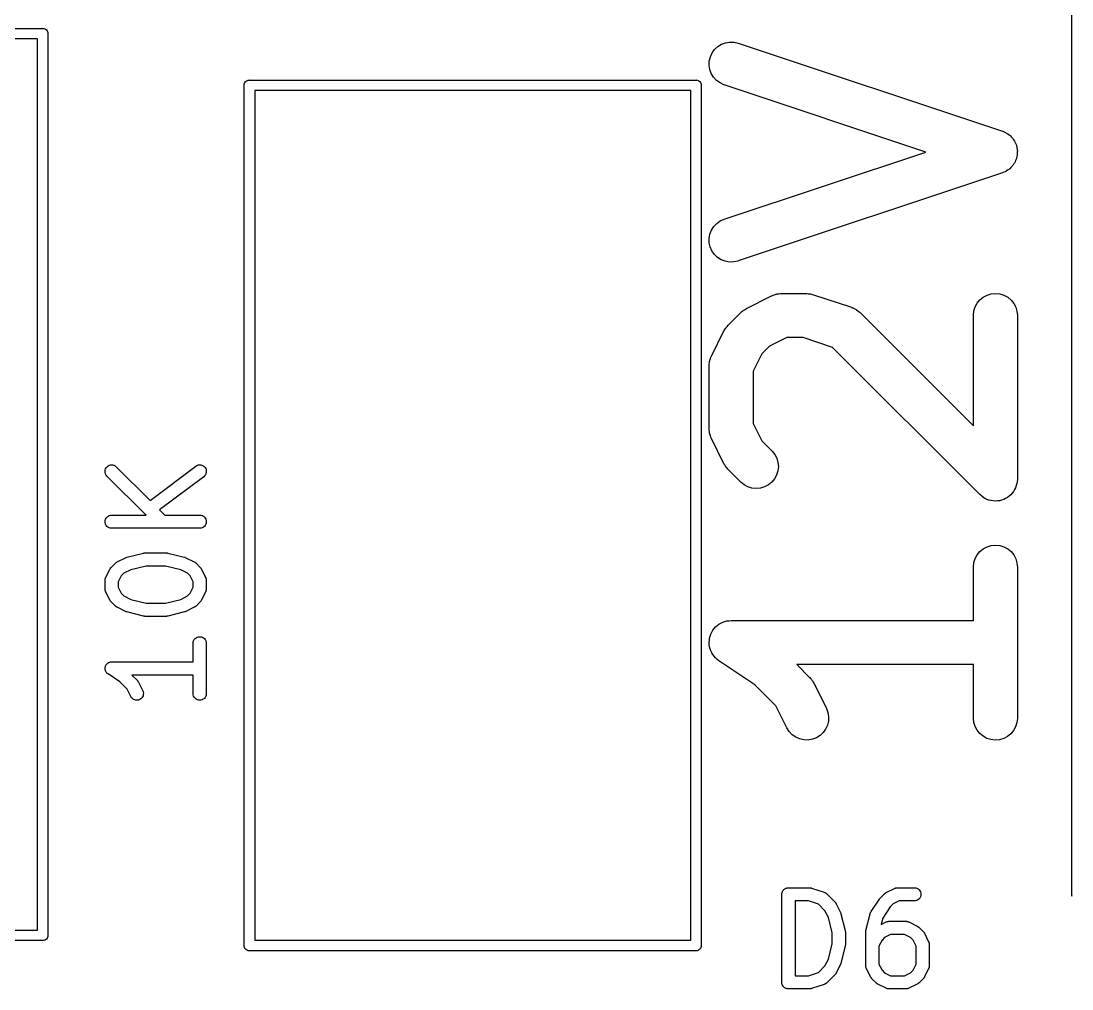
# Model space of a CAD drawing. Extents: x 84.8 to 173.4, y -140 to -47.1.
# Drawn here: x 150.82 to 162.75, y -84.88 to -73.89 of the extents above; entities that cross this region are included whole.
import ezdxf

# ---------------------------------------------------------------- set-up
doc = ezdxf.new("R2010")
doc.units = 0
doc.header["$MEASUREMENT"] = 0
doc.layers.add('BLACK', color=7, linetype='CONTINUOUS')

msp = doc.modelspace()

# ---------------------------------------------------------------- linework, layer by layer
at = {"layer": 'BLACK', "linetype": 'CONTINUOUS'}
for p, q in [((162.754, -83.8171), (162.754, -73.2498)), ((147.871, -73.97), (151.066, -73.97)), ((151.066, -73.97), (151.069, -73.9697)), ((151.069, -73.9697), (151.072, -73.97)), ((151.072, -73.97), (151.081, -73.9709)), ((151.081, -73.9709), (151.092, -73.9743)), ((151.009, -74.09), (147.928, -74.09)), ((151.009, -84.211), (151.009, -74.09)), ((151.092, -73.9743), (151.102, -73.9799)), ((151.102, -73.9799), (151.112, -73.9874)), ((151.112, -73.9874), (151.119, -73.9965)), ((151.119, -73.9965), (151.125, -74.0069)), ((151.125, -74.0069), (151.128, -74.0182)), ((151.128, -74.0182), (151.129, -74.03)), ((151.129, -74.03), (151.129, -74.0329)), ((151.129, -74.0329), (151.129, -84.2681)), ((158.669, -74.2497), (158.697, -74.2101)), ((158.697, -74.2101), (158.733, -74.1767)), ((158.733, -74.1767), (158.774, -74.1509)), ((158.774, -74.1509), (158.82, -74.1336)), ((158.82, -74.1336), (158.868, -74.1255)), ((158.868, -74.1255), (158.917, -74.1268)), ((158.917, -74.1268), (158.964, -74.1377)), ((158.964, -74.1377), (161.964, -75.1377)), ((158.637, -74.3416), (158.649, -74.2941)), ((158.649, -74.2941), (158.669, -74.2497)), ((158.636, -74.3904), (158.637, -74.3416)), ((158.643, -74.4386), (158.636, -74.3904)), ((158.66, -74.4843), (158.643, -74.4386)), ((153.373, -74.5744), (153.383, -74.5669)), ((153.383, -74.5669), (153.393, -74.5613)), ((153.393, -74.5613), (153.404, -74.5579)), ((153.404, -74.5579), (153.413, -74.557)), ((153.413, -74.557), (153.416, -74.5567)), ((153.416, -74.5567), (153.419, -74.557)), ((153.419, -74.557), (158.483, -74.557)), ((158.483, -74.557), (158.486, -74.5567)), ((158.486, -74.5567), (158.489, -74.557)), ((158.489, -74.557), (158.489, -74.557)), ((158.489, -74.557), (158.498, -74.5579)), ((158.498, -74.5579), (158.509, -74.5613)), ((158.509, -74.5613), (158.519, -74.5669)), ((158.519, -74.5669), (158.529, -74.5744)), ((158.686, -74.5259), (158.66, -74.4843)), ((158.719, -74.5617), (158.686, -74.5259)), ((158.759, -74.5904), (158.719, -74.5617)), ((153.356, -74.617), (153.357, -74.6052)), ((153.356, -74.6199), (153.356, -74.617)), ((153.356, -84.384), (153.356, -74.6199)), ((153.357, -74.6052), (153.36, -74.5939)), ((153.36, -74.5939), (153.366, -74.5835)), ((153.366, -74.5835), (153.373, -74.5744)), ((153.476, -74.677), (153.476, -84.327)), ((158.426, -74.677), (153.476, -74.677)), ((158.426, -84.327), (158.426, -74.677)), ((158.529, -74.5744), (158.536, -74.5835)), ((158.536, -74.5835), (158.542, -74.5939)), ((158.542, -74.5939), (158.545, -74.6052)), ((158.545, -74.6052), (158.546, -74.612)), ((158.546, -74.612), (158.546, -74.617)), ((158.546, -74.617), (158.546, -74.6199)), ((158.546, -74.6199), (158.546, -84.3841)), ((158.803, -74.6109), (158.759, -74.5904)), ((158.806, -74.612), (158.803, -74.6109)), ((161.095, -75.3749), (158.806, -74.612)), ((161.964, -75.1377), (161.968, -75.1388)), ((161.968, -75.1388), (161.983, -75.1461)), ((161.983, -75.1461), (161.999, -75.1524)), ((161.999, -75.1524), (162.005, -75.1563)), ((162.005, -75.1563), (162.012, -75.1593)), ((162.012, -75.1593), (162.026, -75.1695)), ((162.026, -75.1695), (162.04, -75.1788)), ((162.04, -75.1788), (162.045, -75.1838)), ((162.045, -75.1838), (162.051, -75.188)), ((162.051, -75.188), (162.063, -75.2007)), ((162.063, -75.2007), (162.075, -75.2127)), ((162.075, -75.2127), (162.08, -75.2186)), ((162.08, -75.2186), (162.084, -75.2238)), ((162.084, -75.2238), (162.093, -75.2386)), ((162.093, -75.2386), (162.103, -75.2528)), ((162.103, -75.2528), (162.106, -75.2593)), ((162.106, -75.2593), (162.11, -75.2654)), ((162.11, -75.2654), (162.116, -75.2816)), ((162.116, -75.2816), (162.123, -75.2975)), ((158.806, -76.1377), (161.095, -75.3749)), ((162.123, -75.2975), (162.124, -75.3044)), ((162.124, -75.3044), (162.127, -75.3111)), ((162.127, -75.3111), (162.13, -75.3282)), ((162.13, -75.3282), (162.133, -75.3451)), ((162.133, -75.3451), (162.134, -75.3523)), ((162.134, -75.3939), (162.133, -75.4009)), ((162.133, -75.4009), (162.133, -75.4081)), ((162.134, -75.3523), (162.135, -75.3593)), ((162.135, -75.3593), (162.134, -75.3766)), ((162.134, -75.3766), (162.134, -75.3939)), ((162.091, -75.514), (162.082, -75.5287)), ((162.102, -75.5), (162.091, -75.514)), ((162.105, -75.4935), (162.102, -75.5)), ((162.108, -75.4874), (162.105, -75.4935)), ((162.115, -75.4713), (162.108, -75.4874)), ((162.122, -75.4556), (162.115, -75.4713)), ((162.123, -75.4486), (162.122, -75.4556)), ((162.126, -75.4419), (162.123, -75.4486)), ((162.129, -75.4249), (162.126, -75.4419)), ((162.133, -75.4081), (162.129, -75.4249)), ((161.964, -75.612), (158.964, -76.612)), ((161.98, -75.605), (161.964, -75.612)), ((161.996, -75.5989), (161.98, -75.605)), ((162.002, -75.5951), (161.996, -75.5989)), ((162.009, -75.5922), (162.002, -75.5951)), ((162.023, -75.5822), (162.009, -75.5922)), ((162.038, -75.573), (162.023, -75.5822)), ((162.043, -75.5681), (162.038, -75.573)), ((162.049, -75.564), (162.043, -75.5681)), ((162.061, -75.5515), (162.049, -75.564)), ((162.073, -75.5396), (162.061, -75.5515)), ((162.077, -75.5338), (162.073, -75.5396)), ((162.082, -75.5287), (162.077, -75.5338)), ((158.662, -76.2623), (158.688, -76.2211)), ((158.688, -76.2211), (158.722, -76.1857)), ((158.722, -76.1857), (158.762, -76.1576)), ((158.762, -76.1576), (158.806, -76.1377)), ((158.636, -76.3558), (158.644, -76.3078)), ((158.637, -76.4046), (158.636, -76.3558)), ((158.644, -76.3078), (158.662, -76.2623)), ((158.647, -76.4523), (158.637, -76.4046)), ((158.667, -76.497), (158.647, -76.4523)), ((158.695, -76.537), (158.667, -76.497)), ((158.73, -76.5709), (158.695, -76.537)), ((158.771, -76.5973), (158.73, -76.5709)), ((158.816, -76.6152), (158.771, -76.5973)), ((158.864, -76.624), (158.816, -76.6152)), ((158.913, -76.6233), (158.864, -76.624)), ((158.961, -76.6131), (158.913, -76.6233)), ((158.964, -76.612), (158.961, -76.6131)), ((159.059, -77.1512), (159.345, -77.0084)), ((159.345, -77.0084), (159.348, -77.0069)), ((159.348, -77.0069), (159.355, -77.0043)), ((159.355, -77.0043), (159.361, -77.0009)), ((159.361, -77.0009), (159.378, -76.9959)), ((159.378, -76.9959), (159.394, -76.99)), ((159.394, -76.99), (159.401, -76.9889)), ((159.401, -76.9889), (159.408, -76.9868)), ((159.408, -76.9868), (159.425, -76.9851)), ((159.425, -76.9851), (159.442, -76.9824)), ((159.442, -76.9824), (159.449, -76.9827)), ((159.449, -76.9827), (159.457, -76.982)), ((159.457, -76.982), (159.742, -76.982)), ((159.742, -76.982), (159.746, -76.982)), ((159.746, -76.982), (159.76, -76.9836)), ((159.76, -76.9836), (159.774, -76.984)), ((159.774, -76.984), (159.784, -76.9863)), ((159.784, -76.9863), (159.794, -76.9875)), ((159.794, -76.9875), (159.808, -76.9917)), ((159.808, -76.9917), (159.821, -76.9948)), ((159.821, -76.9948), (160.25, -77.1377)), ((161.679, -77.0908), (161.71, -77.0534)), ((161.71, -77.0534), (161.748, -77.0228)), ((161.748, -77.0228), (161.791, -77.0002)), ((161.791, -77.0002), (161.838, -76.9864)), ((161.838, -76.9864), (161.887, -76.982)), ((161.887, -76.982), (161.935, -76.9871)), ((161.935, -76.9871), (161.982, -77.0015)), ((161.982, -77.0015), (162.025, -77.0247)), ((162.025, -77.0247), (162.063, -77.0558)), ((162.063, -77.0558), (162.093, -77.0937)), ((158.997, -77.1956), (159.008, -77.1869)), ((159.008, -77.1869), (159.018, -77.1772)), ((159.018, -77.1772), (159.027, -77.1717)), ((159.027, -77.1717), (159.035, -77.1652)), ((159.035, -77.1652), (159.047, -77.1587)), ((159.047, -77.1587), (159.059, -77.1512)), ((160.25, -77.1377), (160.253, -77.1388)), ((160.253, -77.1388), (160.26, -77.1419)), ((160.26, -77.1419), (160.267, -77.1441)), ((160.267, -77.1441), (160.282, -77.1521)), ((160.282, -77.1521), (160.297, -77.1593)), ((160.297, -77.1593), (160.303, -77.1636)), ((160.303, -77.1636), (160.31, -77.1671)), ((160.31, -77.1671), (160.323, -77.178)), ((160.323, -77.178), (160.337, -77.188)), ((160.337, -77.188), (160.342, -77.1934)), ((160.342, -77.1934), (160.348, -77.1981)), ((161.635, -77.2285), (161.641, -77.18)), ((161.641, -77.18), (161.655, -77.1335)), ((161.655, -77.1335), (161.679, -77.0908)), ((162.093, -77.0937), (162.116, -77.1367)), ((162.116, -77.1367), (162.13, -77.1834)), ((162.13, -77.1834), (162.135, -77.232)), ((158.851, -77.3409), (158.994, -77.1981)), ((158.994, -77.1981), (158.997, -77.1956)), ((160.348, -77.1981), (161.635, -78.4856)), ((161.635, -77.232), (161.635, -77.2285)), ((161.635, -78.4856), (161.635, -77.232)), ((162.135, -77.232), (162.135, -79.0891)), ((158.662, -77.6916), (158.804, -77.4059)), ((158.804, -77.4059), (158.806, -77.4028)), ((158.806, -77.4028), (158.814, -77.391)), ((158.814, -77.391), (158.82, -77.3786)), ((158.82, -77.3786), (158.827, -77.3706)), ((158.827, -77.3706), (158.833, -77.3619)), ((158.833, -77.3619), (158.842, -77.3518)), ((158.842, -77.3518), (158.851, -77.3409)), ((159.516, -77.482), (159.319, -77.5803)), ((159.702, -77.482), (159.516, -77.482)), ((160.036, -77.5934), (159.702, -77.482)), ((159.233, -77.6658), (159.135, -77.8624)), ((159.319, -77.5803), (159.233, -77.6658)), ((161.708, -79.2659), (160.036, -77.5934)), ((158.636, -77.7853), (158.639, -77.7684)), ((158.636, -77.7926), (158.636, -77.7853)), ((158.639, -77.7684), (158.641, -77.7514)), ((158.641, -77.7514), (158.643, -77.7444)), ((158.643, -77.7444), (158.644, -77.7372)), ((158.644, -77.7372), (158.65, -77.7212)), ((158.65, -77.7212), (158.655, -77.7049)), ((158.655, -77.7049), (158.659, -77.6985)), ((158.659, -77.6985), (158.662, -77.6916)), ((158.635, -77.7999), (158.636, -77.7926)), ((158.635, -77.8034), (158.635, -77.7999)), ((158.635, -78.5177), (158.635, -77.8034)), ((159.135, -77.8624), (159.135, -78.4587)), ((159.135, -78.4587), (159.233, -78.6553)), ((158.636, -78.525), (158.635, -78.5177)), ((158.636, -78.5324), (158.636, -78.525)), ((158.638, -78.5493), (158.636, -78.5324)), ((158.64, -78.5663), (158.638, -78.5493)), ((158.642, -78.5733), (158.64, -78.5663)), ((158.643, -78.5806), (158.642, -78.5733)), ((158.649, -78.5966), (158.643, -78.5806)), ((158.654, -78.613), (158.649, -78.5966)), ((158.657, -78.6195), (158.654, -78.613)), ((158.66, -78.6264), (158.657, -78.6195)), ((158.662, -78.6295), (158.66, -78.6264)), ((158.804, -78.9152), (158.662, -78.6295)), ((159.233, -78.6553), (159.348, -78.7695)), ((159.348, -78.7695), (159.35, -78.772)), ((159.35, -78.772), (159.381, -78.8101)), ((159.381, -78.8101), (159.403, -78.8534)), ((159.403, -78.8534), (159.417, -78.9003)), ((151.779, -78.9868), (151.783, -78.9728)), ((151.783, -78.9728), (151.79, -78.9599)), ((151.79, -78.9599), (151.8, -78.9487)), ((151.8, -78.9487), (151.811, -78.9395)), ((151.811, -78.9395), (151.824, -78.9327)), ((151.824, -78.9327), (151.838, -78.9285)), ((151.838, -78.9285), (151.853, -78.9271)), ((151.853, -78.9271), (151.867, -78.9286)), ((151.867, -78.9286), (151.881, -78.9329)), ((151.881, -78.9329), (151.894, -78.9398)), ((151.894, -78.9398), (151.905, -78.9491)), ((151.905, -78.9491), (152.288, -79.3316)), ((152.288, -79.3316), (152.807, -78.9421)), ((152.807, -78.9421), (152.808, -78.9415)), ((152.808, -78.9415), (152.821, -78.934)), ((152.821, -78.934), (152.835, -78.9292)), ((152.835, -78.9292), (152.849, -78.9272)), ((152.849, -78.9272), (152.864, -78.928)), ((152.864, -78.928), (152.878, -78.9316)), ((152.878, -78.9316), (152.891, -78.9379)), ((152.891, -78.9379), (152.903, -78.9466)), ((152.903, -78.9466), (152.913, -78.9575)), ((152.913, -78.9575), (152.92, -78.9701)), ((152.92, -78.9701), (152.925, -78.9839)), ((158.812, -78.9271), (158.804, -78.9152)), ((158.818, -78.9396), (158.812, -78.9271)), ((158.825, -78.9477), (158.818, -78.9396)), ((158.83, -78.9565), (158.825, -78.9477)), ((158.84, -78.9667), (158.83, -78.9565)), ((158.849, -78.9777), (158.84, -78.9667)), ((158.851, -78.9802), (158.849, -78.9777)), ((158.994, -79.1231), (158.851, -78.9802)), ((159.421, -78.9489), (159.416, -78.9974)), ((159.417, -78.9003), (159.421, -78.9489)), ((151.777, -79.0013), (151.779, -78.9868)), ((151.779, -79.0159), (151.777, -79.0013)), ((151.783, -79.0299), (151.779, -79.0159)), ((151.789, -79.0429), (151.783, -79.0299)), ((151.799, -79.0544), (151.789, -79.0429)), ((151.799, -79.0551), (151.799, -79.0544)), ((152.243, -79.4985), (151.799, -79.0551)), ((152.897, -79.0621), (152.395, -79.4388)), ((152.908, -79.0522), (152.897, -79.0621)), ((152.917, -79.0404), (152.908, -79.0522)), ((152.923, -79.0272), (152.917, -79.0404)), ((152.927, -79.013), (152.923, -79.0272)), ((152.925, -78.9839), (152.927, -78.9983)), ((152.927, -78.9983), (152.927, -79.013)), ((159.378, -79.0868), (159.346, -79.1243)), ((159.401, -79.044), (159.378, -79.0868)), ((159.416, -78.9974), (159.401, -79.044)), ((162.135, -79.0926), (162.132, -79.1165)), ((162.135, -79.0891), (162.135, -79.0917)), ((162.135, -79.0917), (162.135, -79.0918)), ((162.135, -79.0918), (162.135, -79.0918)), ((162.135, -79.0918), (162.135, -79.0926)), ((159.032, -79.154), (158.994, -79.1231)), ((159.075, -79.1771), (159.032, -79.154)), ((159.121, -79.1914), (159.075, -79.1771)), ((159.17, -79.1963), (159.121, -79.1914)), ((159.219, -79.1917), (159.17, -79.1963)), ((159.265, -79.1778), (159.219, -79.1917)), ((159.308, -79.155), (159.265, -79.1778)), ((159.346, -79.1243), (159.308, -79.155)), ((162.103, -79.2087), (162.092, -79.2297)), ((162.115, -79.1876), (162.103, -79.2087)), ((162.122, -79.1639), (162.115, -79.1868)), ((162.115, -79.1868), (162.115, -79.1872)), ((162.115, -79.1872), (162.115, -79.1876)), ((162.13, -79.1411), (162.122, -79.1639)), ((162.132, -79.1165), (162.13, -79.1403)), ((162.13, -79.1403), (162.13, -79.1407)), ((162.13, -79.1407), (162.13, -79.1411)), ((161.727, -79.2812), (161.708, -79.2659)), ((161.745, -79.2964), (161.727, -79.2812)), ((161.746, -79.2966), (161.745, -79.2964)), ((161.746, -79.2969), (161.746, -79.2966)), ((161.767, -79.3083), (161.746, -79.2969)), ((161.788, -79.3196), (161.767, -79.3083)), ((161.789, -79.3197), (161.788, -79.3196)), ((161.789, -79.3199), (161.789, -79.3197)), ((161.812, -79.327), (161.789, -79.3199)), ((161.835, -79.334), (161.812, -79.327)), ((161.835, -79.3341), (161.835, -79.334)), ((161.836, -79.3342), (161.835, -79.3341)), ((161.86, -79.3366), (161.836, -79.3342)), ((161.883, -79.3391), (161.86, -79.3366)), ((161.884, -79.3391), (161.883, -79.3391)), ((161.908, -79.3369), (161.884, -79.3391)), ((161.884, -79.3391), (161.884, -79.3391)), ((161.932, -79.3347), (161.908, -79.3369)), ((161.933, -79.3345), (161.932, -79.3346)), ((161.932, -79.3346), (161.932, -79.3347)), ((161.956, -79.3277), (161.933, -79.3345)), ((161.979, -79.3209), (161.956, -79.3277)), ((161.98, -79.3206), (161.979, -79.3207)), ((161.979, -79.3207), (161.979, -79.3209)), ((162.001, -79.3094), (161.98, -79.3206)), ((162.022, -79.2983), (162.001, -79.3094)), ((162.023, -79.2979), (162.022, -79.2981)), ((162.022, -79.2981), (162.022, -79.2983)), ((162.041, -79.2828), (162.023, -79.2979)), ((162.06, -79.2678), (162.041, -79.2828)), ((162.061, -79.2671), (162.06, -79.2674)), ((162.06, -79.2674), (162.06, -79.2678)), ((162.076, -79.2488), (162.061, -79.2671)), ((162.091, -79.2304), (162.076, -79.2488)), ((162.092, -79.23), (162.091, -79.2304)), ((162.092, -79.2297), (162.092, -79.23)), ((152.395, -79.4388), (152.455, -79.4985)), ((151.777, -79.573), (151.779, -79.5584)), ((151.779, -79.5876), (151.777, -79.573)), ((151.779, -79.5584), (151.783, -79.5445)), ((151.783, -79.5445), (151.79, -79.5316)), ((151.79, -79.5316), (151.8, -79.5203)), ((151.8, -79.5203), (151.811, -79.5111)), ((151.811, -79.5111), (151.824, -79.5042)), ((151.824, -79.5042), (151.838, -79.5)), ((151.838, -79.5), (151.852, -79.4985)), ((151.852, -79.4985), (152.243, -79.4985)), ((152.455, -79.4985), (152.852, -79.4985)), ((152.852, -79.4985), (152.853, -79.4985)), ((152.853, -79.4985), (152.868, -79.5002)), ((152.868, -79.5002), (152.882, -79.5046)), ((152.882, -79.5046), (152.895, -79.5116)), ((152.895, -79.5116), (152.906, -79.521)), ((152.906, -79.521), (152.915, -79.5325)), ((152.915, -79.5325), (152.922, -79.5454)), ((152.922, -79.5454), (152.926, -79.5595)), ((152.926, -79.5595), (152.927, -79.574)), ((152.927, -79.574), (152.926, -79.5886)), ((151.783, -79.6016), (151.779, -79.5876)), ((151.79, -79.6146), (151.783, -79.6016)), ((151.799, -79.626), (151.79, -79.6146)), ((151.81, -79.6354), (151.799, -79.626)), ((151.823, -79.6425), (151.81, -79.6354)), ((151.837, -79.6469), (151.823, -79.6425)), ((151.851, -79.6485), (151.837, -79.6469)), ((151.852, -79.6485), (151.851, -79.6485)), ((152.852, -79.6485), (151.852, -79.6485)), ((152.867, -79.6471), (152.852, -79.6485)), ((152.881, -79.6429), (152.867, -79.6471)), ((152.894, -79.636), (152.881, -79.6429)), ((152.905, -79.6267), (152.894, -79.636)), ((152.915, -79.6155), (152.905, -79.6267)), ((152.922, -79.6026), (152.915, -79.6155)), ((152.926, -79.5886), (152.922, -79.6026)), ((152.025, -79.977), (152.215, -79.9293)), ((152.215, -79.9293), (152.216, -79.9291)), ((152.216, -79.9291), (152.217, -79.9289)), ((152.217, -79.9289), (152.219, -79.9285)), ((152.219, -79.9285), (152.225, -79.9279)), ((152.225, -79.9279), (152.231, -79.9271)), ((152.231, -79.9271), (152.232, -79.9272)), ((152.232, -79.9272), (152.233, -79.9271)), ((152.233, -79.9271), (152.471, -79.9271)), ((152.471, -79.9271), (152.472, -79.9271)), ((152.472, -79.9271), (152.474, -79.9273)), ((152.474, -79.9273), (152.475, -79.9272)), ((152.475, -79.9272), (152.481, -79.9281)), ((152.481, -79.9281), (152.487, -79.9287)), ((152.487, -79.9287), (152.488, -79.9291)), ((152.488, -79.9291), (152.49, -79.9293)), ((152.49, -79.9293), (152.68, -79.977)), ((161.679, -79.9479), (161.71, -79.9105)), ((161.71, -79.9105), (161.748, -79.88)), ((161.748, -79.88), (161.791, -79.8573)), ((161.791, -79.8573), (161.838, -79.8436)), ((161.838, -79.8436), (161.887, -79.8391)), ((161.887, -79.8391), (161.935, -79.8442)), ((161.935, -79.8442), (161.982, -79.8587)), ((161.982, -79.8587), (162.025, -79.8819)), ((162.025, -79.8819), (162.063, -79.913)), ((162.063, -79.913), (162.093, -79.9508)), ((151.847, -80.0919), (151.895, -80.0443)), ((151.895, -80.0436), (151.899, -80.0409)), ((151.895, -80.0443), (151.895, -80.0436)), ((151.899, -80.0409), (151.902, -80.038)), ((151.902, -80.038), (151.904, -80.0364)), ((151.904, -80.0364), (151.907, -80.0344)), ((151.907, -80.0344), (151.911, -80.0325)), ((151.911, -80.0325), (151.914, -80.0303)), ((151.914, -80.0303), (152.009, -79.9826)), ((152.009, -79.9826), (152.01, -79.9822)), ((152.01, -79.9822), (152.011, -79.9821)), ((152.011, -79.9819), (152.017, -79.9795)), ((152.011, -79.9821), (152.011, -79.9819)), ((152.017, -79.9795), (152.024, -79.9771)), ((152.024, -79.9771), (152.025, -79.977)), ((152.024, -79.9771), (152.024, -79.9771)), ((152.68, -79.977), (152.681, -79.9772)), ((152.681, -79.9772), (152.681, -79.9773)), ((152.681, -79.9773), (152.682, -79.9774)), ((152.682, -79.9774), (152.688, -79.9799)), ((152.688, -79.9799), (152.695, -79.9823)), ((152.695, -79.9823), (152.695, -79.9825)), ((152.695, -79.9825), (152.695, -79.9826)), ((152.695, -79.9826), (152.791, -80.0303)), ((152.791, -80.0303), (152.792, -80.0307)), ((152.792, -80.0307), (152.795, -80.033)), ((152.795, -80.033), (152.799, -80.035)), ((152.799, -80.035), (152.801, -80.037)), ((152.801, -80.037), (152.804, -80.0387)), ((152.804, -80.0387), (152.807, -80.0416)), ((152.807, -80.0416), (152.81, -80.0443)), ((152.81, -80.0443), (152.858, -80.0919)), ((161.635, -80.0857), (161.641, -80.0372)), ((161.641, -80.0372), (161.655, -79.9907)), ((161.655, -79.9907), (161.679, -79.9479)), ((162.093, -79.9508), (162.116, -79.9939)), ((162.116, -79.9939), (162.13, -80.0406)), ((162.13, -80.0406), (162.135, -80.0891)), ((151.785, -80.2066), (151.833, -80.1114)), ((151.833, -80.1105), (151.836, -80.1069)), ((151.833, -80.1114), (151.833, -80.1105)), ((151.836, -80.1069), (151.838, -80.1032)), ((151.838, -80.1032), (151.84, -80.1008)), ((151.84, -80.1008), (151.841, -80.0982)), ((151.841, -80.0982), (151.844, -80.0952)), ((151.844, -80.0952), (151.847, -80.0919)), ((151.992, -80.159), (151.962, -80.1894)), ((152.069, -80.1205), (151.992, -80.159)), ((152.243, -80.0771), (152.069, -80.1205)), ((152.462, -80.0771), (152.243, -80.0771)), ((152.636, -80.1205), (152.462, -80.0771)), ((152.713, -80.159), (152.636, -80.1205)), ((152.743, -80.1894), (152.713, -80.159)), ((152.858, -80.0919), (152.859, -80.0927)), ((152.859, -80.0927), (152.861, -80.096)), ((152.861, -80.096), (152.864, -80.099)), ((152.864, -80.099), (152.866, -80.1017)), ((152.866, -80.1017), (152.868, -80.1041)), ((152.868, -80.1041), (152.87, -80.1078)), ((152.87, -80.1078), (152.872, -80.1114)), ((152.872, -80.1114), (152.919, -80.2066)), ((161.635, -80.0891), (161.635, -80.0857)), ((161.635, -80.6963), (161.635, -80.0891)), ((162.135, -80.0891), (162.135, -81.8034)), ((151.777, -80.2391), (151.778, -80.2369)), ((151.777, -80.2402), (151.777, -80.2391)), ((151.777, -80.3354), (151.777, -80.2402)), ((151.778, -80.2297), (151.779, -80.2246)), ((151.778, -80.2347), (151.778, -80.2297)), ((151.778, -80.2369), (151.778, -80.2347)), ((151.779, -80.2246), (151.78, -80.2225)), ((151.78, -80.2203), (151.782, -80.2155)), ((151.78, -80.2225), (151.78, -80.2203)), ((151.782, -80.2155), (151.783, -80.2106)), ((151.783, -80.2106), (151.785, -80.2087)), ((151.785, -80.2087), (151.785, -80.2066)), ((151.962, -80.1894), (151.927, -80.2579)), ((151.927, -80.2579), (151.927, -80.3177)), ((152.777, -80.2579), (152.743, -80.1894)), ((152.777, -80.3177), (152.777, -80.2579)), ((152.919, -80.2066), (152.92, -80.2076)), ((152.92, -80.2076), (152.921, -80.2097)), ((152.921, -80.2097), (152.922, -80.2116)), ((152.922, -80.2116), (152.923, -80.2165)), ((152.923, -80.2165), (152.925, -80.2213)), ((152.925, -80.2213), (152.925, -80.2235)), ((152.925, -80.2235), (152.926, -80.2256)), ((152.926, -80.2256), (152.926, -80.2307)), ((152.926, -80.2307), (152.927, -80.2358)), ((152.927, -80.2358), (152.927, -80.238)), ((152.927, -80.238), (152.927, -80.2402)), ((152.927, -80.2402), (152.927, -80.3354)), ((151.778, -80.3376), (151.777, -80.3354)), ((151.778, -80.3398), (151.778, -80.3376)), ((151.778, -80.3449), (151.778, -80.3398)), ((151.779, -80.35), (151.778, -80.3449)), ((151.779, -80.3521), (151.779, -80.35)), ((151.78, -80.3543), (151.779, -80.3521)), ((151.782, -80.3591), (151.78, -80.3543)), ((151.783, -80.364), (151.782, -80.3591)), ((151.784, -80.366), (151.783, -80.364)), ((151.785, -80.368), (151.784, -80.366)), ((151.785, -80.369), (151.785, -80.368)), ((151.833, -80.4642), (151.785, -80.369)), ((151.927, -80.3177), (151.962, -80.3862)), ((151.962, -80.3862), (151.992, -80.4166)), ((152.713, -80.4166), (152.743, -80.3862)), ((152.743, -80.3862), (152.777, -80.3177)), ((152.919, -80.369), (152.872, -80.4642)), ((152.92, -80.3669), (152.919, -80.369)), ((152.921, -80.365), (152.92, -80.3669)), ((152.923, -80.3601), (152.921, -80.365)), ((152.925, -80.3553), (152.923, -80.3601)), ((152.926, -80.351), (152.925, -80.3531)), ((152.925, -80.3531), (152.925, -80.3553)), ((152.927, -80.3409), (152.926, -80.3459)), ((152.926, -80.3459), (152.926, -80.351)), ((152.927, -80.3354), (152.927, -80.3365)), ((152.927, -80.3365), (152.927, -80.3387)), ((152.927, -80.3387), (152.927, -80.3409)), ((151.835, -80.4678), (151.833, -80.4642)), ((151.837, -80.4715), (151.835, -80.4678)), ((151.839, -80.474), (151.837, -80.4715)), ((151.841, -80.4766), (151.839, -80.474)), ((151.844, -80.4797), (151.841, -80.4766)), ((151.846, -80.483), (151.844, -80.4797)), ((151.847, -80.4837), (151.846, -80.483)), ((151.895, -80.5313), (151.847, -80.4837)), ((151.898, -80.534), (151.895, -80.5313)), ((151.901, -80.5369), (151.898, -80.534)), ((151.992, -80.4166), (152.069, -80.4551)), ((152.069, -80.4551), (152.243, -80.4985)), ((152.243, -80.4985), (152.462, -80.4985)), ((152.462, -80.4985), (152.636, -80.4551)), ((152.636, -80.4551), (152.713, -80.4166)), ((152.809, -80.5321), (152.806, -80.5347)), ((152.81, -80.5313), (152.809, -80.5321)), ((152.858, -80.4837), (152.81, -80.5313)), ((152.86, -80.4804), (152.858, -80.4837)), ((152.863, -80.4774), (152.86, -80.4804)), ((152.865, -80.4748), (152.863, -80.4774)), ((152.867, -80.4724), (152.865, -80.4748)), ((152.869, -80.4687), (152.867, -80.4724)), ((152.871, -80.4651), (152.869, -80.4687)), ((152.872, -80.4642), (152.871, -80.4651)), ((151.903, -80.5386), (151.901, -80.5369)), ((151.906, -80.5406), (151.903, -80.5386)), ((151.91, -80.5426), (151.906, -80.5406)), ((151.913, -80.5449), (151.91, -80.5426)), ((151.914, -80.5454), (151.913, -80.5449)), ((152.009, -80.593), (151.914, -80.5454)), ((152.01, -80.5931), (152.009, -80.593)), ((152.01, -80.5933), (152.01, -80.5931)), ((152.016, -80.5957), (152.01, -80.5933)), ((152.023, -80.5982), (152.016, -80.5957)), ((152.023, -80.5983), (152.023, -80.5982)), ((152.024, -80.5984), (152.023, -80.5983)), ((152.025, -80.5987), (152.024, -80.5984)), ((152.215, -80.6463), (152.025, -80.5987)), ((152.216, -80.6465), (152.215, -80.6463)), ((152.218, -80.6469), (152.216, -80.6465)), ((152.224, -80.6475), (152.218, -80.6469)), ((152.23, -80.6484), (152.224, -80.6475)), ((152.231, -80.6484), (152.23, -80.6484)), ((152.232, -80.6485), (152.231, -80.6484)), ((152.233, -80.6485), (152.232, -80.6485)), ((152.471, -80.6485), (152.233, -80.6485)), ((152.473, -80.6484), (152.471, -80.6485)), ((152.474, -80.6485), (152.473, -80.6484)), ((152.48, -80.6477), (152.474, -80.6485)), ((152.486, -80.6471), (152.48, -80.6477)), ((152.487, -80.6467), (152.486, -80.6471)), ((152.489, -80.6465), (152.487, -80.6467)), ((152.49, -80.6463), (152.489, -80.6465)), ((152.68, -80.5987), (152.49, -80.6463)), ((152.681, -80.5985), (152.68, -80.5985)), ((152.68, -80.5985), (152.68, -80.5987)), ((152.687, -80.5961), (152.681, -80.5985)), ((152.694, -80.5937), (152.687, -80.5961)), ((152.695, -80.5934), (152.694, -80.5936)), ((152.694, -80.5936), (152.694, -80.5937)), ((152.791, -80.5454), (152.695, -80.593)), ((152.695, -80.593), (152.695, -80.5934)), ((152.794, -80.5431), (152.791, -80.5454)), ((152.798, -80.5412), (152.794, -80.5431)), ((152.8, -80.5392), (152.798, -80.5412)), ((152.803, -80.5376), (152.8, -80.5392)), ((152.806, -80.5347), (152.803, -80.5376)), ((158.694, -80.7874), (158.709, -80.7689)), ((158.709, -80.7686), (158.728, -80.7534)), ((158.709, -80.7688), (158.709, -80.7686)), ((158.709, -80.7689), (158.709, -80.7688)), ((158.728, -80.7534), (158.747, -80.7381)), ((158.747, -80.7378), (158.768, -80.7265)), ((158.747, -80.738), (158.747, -80.7378)), ((158.747, -80.7381), (158.747, -80.738)), ((158.768, -80.7265), (158.79, -80.7151)), ((158.79, -80.715), (158.813, -80.7081)), ((158.79, -80.7151), (158.79, -80.715)), ((158.79, -80.7151), (158.79, -80.7151)), ((158.813, -80.7081), (158.837, -80.701)), ((158.837, -80.701), (158.861, -80.6987)), ((158.837, -80.701), (158.837, -80.701)), ((158.837, -80.701), (158.837, -80.701)), ((158.861, -80.6987), (158.885, -80.6963)), ((158.885, -80.6963), (161.635, -80.6963)), ((152.8, -80.9009), (152.811, -80.8917)), ((152.811, -80.8917), (152.824, -80.8849)), ((152.824, -80.8849), (152.838, -80.8808)), ((152.838, -80.8808), (152.853, -80.8795)), ((152.853, -80.8795), (152.867, -80.881)), ((152.867, -80.881), (152.881, -80.8853)), ((152.881, -80.8853), (152.894, -80.8923)), ((158.64, -80.8956), (158.648, -80.8725)), ((158.648, -80.8725), (158.655, -80.8494)), ((158.655, -80.849), (158.667, -80.8275)), ((158.655, -80.8492), (158.655, -80.849)), ((158.655, -80.8494), (158.655, -80.8492)), ((158.667, -80.8275), (158.678, -80.8065)), ((158.678, -80.8062), (158.694, -80.7874)), ((158.678, -80.8063), (158.678, -80.8062)), ((158.678, -80.8065), (158.678, -80.8063)), ((152.777, -80.9534), (152.779, -80.9389)), ((152.777, -80.9545), (152.777, -80.9534)), ((152.777, -81.1652), (152.777, -80.9545)), ((152.779, -80.9389), (152.783, -80.9249)), ((152.783, -80.9249), (152.79, -80.9121)), ((152.79, -80.9121), (152.8, -80.9009)), ((152.894, -80.8923), (152.906, -80.9016)), ((152.906, -80.9016), (152.915, -80.913)), ((152.915, -80.913), (152.922, -80.9259)), ((152.922, -80.9259), (152.926, -80.9399)), ((152.926, -80.9399), (152.927, -80.9545)), ((152.927, -80.9545), (152.927, -81.5259)), ((158.635, -80.9441), (158.638, -80.92)), ((158.635, -80.9443), (158.635, -80.9441)), ((158.635, -80.9445), (158.635, -80.9443)), ((158.637, -80.9687), (158.635, -80.9445)), ((158.639, -80.9927), (158.637, -80.9687)), ((158.638, -80.92), (158.64, -80.896)), ((158.64, -80.9929), (158.639, -80.9927)), ((158.64, -80.8958), (158.64, -80.8956)), ((158.64, -80.896), (158.64, -80.8958)), ((158.64, -80.9931), (158.64, -80.9929)), ((158.646, -81.0163), (158.64, -80.9931)), ((158.653, -81.0396), (158.646, -81.0163)), ((158.653, -81.0397), (158.653, -81.0396)), ((158.653, -81.0399), (158.653, -81.0397)), ((158.665, -81.0614), (158.653, -81.0399)), ((158.676, -81.0828), (158.665, -81.0614)), ((158.676, -81.083), (158.676, -81.0828)), ((158.676, -81.0832), (158.676, -81.083)), ((158.691, -81.1019), (158.676, -81.0832)), ((158.706, -81.1209), (158.691, -81.1019)), ((158.706, -81.121), (158.706, -81.1209)), ((158.707, -81.1212), (158.706, -81.121)), ((158.725, -81.1366), (158.707, -81.1212)), ((151.777, -81.2395), (151.778, -81.2324)), ((151.777, -81.2396), (151.777, -81.2395)), ((151.777, -81.2397), (151.777, -81.2396)), ((151.778, -81.2472), (151.777, -81.2397)), ((151.778, -81.2324), (151.779, -81.2251)), ((151.779, -81.2541), (151.778, -81.2472)), ((151.779, -81.225), (151.781, -81.2179)), ((151.779, -81.2251), (151.779, -81.225)), ((151.779, -81.2251), (151.779, -81.2251)), ((151.781, -81.2179), (151.783, -81.2111)), ((151.783, -81.211), (151.787, -81.2045)), ((151.783, -81.2111), (151.783, -81.211)), ((151.783, -81.2111), (151.783, -81.2111)), ((151.787, -81.2045), (151.79, -81.1983)), ((151.79, -81.1982), (151.795, -81.1926)), ((151.79, -81.1983), (151.79, -81.1982)), ((151.79, -81.1982), (151.79, -81.1982)), ((151.795, -81.1926), (151.8, -81.187)), ((151.8, -81.1869), (151.805, -81.1822)), ((151.8, -81.187), (151.8, -81.1869)), ((151.8, -81.1869), (151.8, -81.1869)), ((151.805, -81.1822), (151.811, -81.1777)), ((151.811, -81.1777), (151.818, -81.1742)), ((151.811, -81.1777), (151.811, -81.1777)), ((151.811, -81.1777), (151.811, -81.1777)), ((151.818, -81.1742), (151.824, -81.1708)), ((151.824, -81.1708), (151.831, -81.1688)), ((151.824, -81.1708), (151.824, -81.1708)), ((151.824, -81.1708), (151.824, -81.1708)), ((151.831, -81.1688), (151.838, -81.1666)), ((151.838, -81.1666), (151.845, -81.1659)), ((151.838, -81.1666), (151.838, -81.1666)), ((151.838, -81.1666), (151.838, -81.1666)), ((151.845, -81.1659), (151.852, -81.1652)), ((151.852, -81.1652), (152.777, -81.1652)), ((158.744, -81.1523), (158.725, -81.1366)), ((158.744, -81.1526), (158.744, -81.1523)), ((158.746, -81.1543), (158.744, -81.1526)), ((158.744, -81.1526), (158.744, -81.1526)), ((158.744, -81.1526), (158.744, -81.1526)), ((159.154, -81.4263), (158.746, -81.1543)), ((161.635, -81.1963), (159.632, -81.1963)), ((159.632, -81.1963), (159.776, -81.3409)), ((161.635, -81.8034), (161.635, -81.1963)), ((151.779, -81.2542), (151.779, -81.2541)), ((151.781, -81.2614), (151.779, -81.2542)), ((151.779, -81.2542), (151.779, -81.2542)), ((151.783, -81.2682), (151.781, -81.2614)), ((151.783, -81.2683), (151.783, -81.2682)), ((151.783, -81.2682), (151.783, -81.2682)), ((151.786, -81.2745), (151.783, -81.2683)), ((151.79, -81.2812), (151.786, -81.2745)), ((151.79, -81.2813), (151.79, -81.2812)), ((151.79, -81.2812), (151.79, -81.2812)), ((151.794, -81.2869), (151.79, -81.2813)), ((151.799, -81.2926), (151.794, -81.2869)), ((151.799, -81.2927), (151.799, -81.2926)), ((151.799, -81.2926), (151.799, -81.2926)), ((151.804, -81.2974), (151.799, -81.2927)), ((151.81, -81.302), (151.804, -81.2974)), ((151.81, -81.3021), (151.81, -81.302)), ((151.811, -81.3026), (151.81, -81.3021)), ((151.81, -81.3021), (151.81, -81.3021)), ((151.81, -81.3021), (151.81, -81.3021)), ((151.947, -81.3937), (151.811, -81.3026)), ((152.777, -81.3152), (152.081, -81.3152)), ((152.081, -81.3152), (152.144, -81.3776)), ((152.777, -81.5259), (152.777, -81.3152)), ((159.776, -81.3409), (159.779, -81.3434)), ((159.779, -81.3434), (159.787, -81.3544)), ((159.787, -81.3544), (159.797, -81.3646)), ((159.797, -81.3646), (159.803, -81.3734)), ((152.029, -81.4751), (151.947, -81.3937)), ((152.071, -81.5594), (152.029, -81.4751)), ((152.144, -81.3776), (152.144, -81.3784)), ((152.144, -81.3784), (152.147, -81.3817)), ((152.147, -81.3817), (152.15, -81.3847)), ((152.15, -81.3847), (152.151, -81.3874)), ((152.151, -81.3874), (152.153, -81.3898)), ((152.153, -81.3898), (152.155, -81.3936)), ((152.155, -81.3936), (152.158, -81.3971)), ((152.158, -81.3971), (152.205, -81.4924)), ((159.394, -81.6658), (159.154, -81.4263)), ((159.803, -81.3734), (159.809, -81.3816)), ((159.809, -81.3816), (159.816, -81.394)), ((159.816, -81.394), (159.823, -81.4059)), ((159.823, -81.4059), (159.966, -81.6916)), ((152.079, -81.5718), (152.071, -81.5594)), ((152.089, -81.5825), (152.079, -81.5718)), ((152.101, -81.591), (152.089, -81.5825)), ((152.114, -81.597), (152.101, -81.591)), ((152.128, -81.6003), (152.114, -81.597)), ((152.143, -81.6007), (152.128, -81.6003)), ((152.157, -81.5984), (152.143, -81.6007)), ((152.171, -81.5932), (152.157, -81.5984)), ((152.184, -81.5855), (152.171, -81.5932)), ((152.194, -81.5755), (152.184, -81.5855)), ((152.203, -81.5637), (152.194, -81.5755)), ((152.209, -81.5504), (152.203, -81.5637)), ((152.205, -81.4924), (152.206, -81.4933)), ((152.206, -81.4933), (152.211, -81.507)), ((152.212, -81.5361), (152.209, -81.5504)), ((152.211, -81.507), (152.213, -81.5215)), ((152.213, -81.5215), (152.212, -81.5361)), ((152.779, -81.5405), (152.777, -81.5259)), ((152.783, -81.5545), (152.779, -81.5405)), ((152.79, -81.5674), (152.783, -81.5545)), ((152.799, -81.5788), (152.79, -81.5674)), ((152.81, -81.5881), (152.799, -81.5788)), ((152.823, -81.595), (152.81, -81.5881)), ((152.837, -81.5994), (152.823, -81.595)), ((152.852, -81.6009), (152.837, -81.5994)), ((152.866, -81.5996), (152.852, -81.6009)), ((152.88, -81.5954), (152.866, -81.5996)), ((152.893, -81.5887), (152.88, -81.5954)), ((152.905, -81.5795), (152.893, -81.5887)), ((152.914, -81.5683), (152.905, -81.5795)), ((152.921, -81.5554), (152.914, -81.5683)), ((152.926, -81.5415), (152.921, -81.5554)), ((152.927, -81.527), (152.926, -81.5415)), ((152.927, -81.5259), (152.927, -81.527)), ((159.519, -81.9152), (159.394, -81.6658)), ((159.966, -81.6916), (159.967, -81.6948)), ((159.967, -81.6948), (159.984, -81.7406)), ((159.99, -81.8375), (159.979, -81.885)), ((159.984, -81.7406), (159.992, -81.7888)), ((159.992, -81.7888), (159.99, -81.8375)), ((161.64, -81.852), (161.635, -81.8034)), ((162.135, -81.8069), (162.13, -81.8554)), ((162.135, -81.8034), (162.135, -81.8069)), ((159.545, -81.9565), (159.519, -81.9152)), ((159.578, -81.992), (159.545, -81.9565)), ((159.958, -81.9293), (159.93, -81.9689)), ((159.979, -81.885), (159.958, -81.9293)), ((161.654, -81.8987), (161.64, -81.852)), ((161.677, -81.9418), (161.654, -81.8987)), ((161.708, -81.9796), (161.677, -81.9418)), ((162.091, -81.9447), (162.06, -81.982)), ((162.115, -81.9019), (162.091, -81.9447)), ((162.13, -81.8554), (162.115, -81.9019)), ((159.618, -82.0203), (159.578, -81.992)), ((159.662, -82.0403), (159.618, -82.0203)), ((159.71, -82.0513), (159.662, -82.0403)), ((159.759, -82.0529), (159.71, -82.0513)), ((159.807, -82.0449), (159.759, -82.0529)), ((159.853, -82.0278), (159.807, -82.0449)), ((159.894, -82.0021), (159.853, -82.0278)), ((159.93, -81.9689), (159.894, -82.0021)), ((161.745, -82.0107), (161.708, -81.9796)), ((161.788, -82.0339), (161.745, -82.0107)), ((161.835, -82.0483), (161.788, -82.0339)), ((161.883, -82.0534), (161.835, -82.0483)), ((161.932, -82.049), (161.883, -82.0534)), ((161.979, -82.0352), (161.932, -82.049)), ((162.022, -82.0126), (161.979, -82.0352)), ((162.06, -81.982), (162.022, -82.0126)), ((159.479, -83.7576), (159.483, -83.7522)), ((159.483, -83.7518), (159.489, -83.7474)), ((159.483, -83.752), (159.483, -83.7518)), ((159.483, -83.7522), (159.483, -83.752)), ((159.489, -83.7474), (159.494, -83.7429)), ((159.494, -83.7429), (159.495, -83.7428)), ((159.495, -83.7426), (159.501, -83.7394)), ((159.495, -83.7428), (159.495, -83.7426)), ((159.501, -83.7394), (159.507, -83.736)), ((159.507, -83.736), (159.508, -83.736)), ((159.508, -83.7358), (159.515, -83.7338)), ((159.508, -83.736), (159.508, -83.7358)), ((159.515, -83.7338), (159.521, -83.7318)), ((159.521, -83.7318), (159.522, -83.7318)), ((159.522, -83.7317), (159.529, -83.7311)), ((159.522, -83.7318), (159.522, -83.7317)), ((159.529, -83.7311), (159.536, -83.7304)), ((159.536, -83.7304), (159.774, -83.7304)), ((159.774, -83.7304), (159.775, -83.7304)), ((159.775, -83.7304), (159.779, -83.7309)), ((159.779, -83.7309), (159.783, -83.731)), ((159.783, -83.731), (159.786, -83.7317)), ((159.786, -83.7317), (159.79, -83.732)), ((159.79, -83.732), (159.794, -83.7333)), ((159.794, -83.7333), (159.798, -83.7342)), ((159.798, -83.7342), (159.941, -83.7818)), ((160.645, -83.7859), (160.74, -83.7383)), ((160.74, -83.7383), (160.741, -83.7378)), ((160.741, -83.7378), (160.743, -83.7371)), ((160.743, -83.7371), (160.745, -83.736)), ((160.745, -83.736), (160.75, -83.7346)), ((160.75, -83.7346), (160.755, -83.7328)), ((160.755, -83.7328), (160.757, -83.7324)), ((160.757, -83.7324), (160.759, -83.7318)), ((160.759, -83.7318), (160.765, -83.7313)), ((160.765, -83.7313), (160.77, -83.7305)), ((160.77, -83.7305), (160.772, -83.7306)), ((160.772, -83.7306), (160.774, -83.7304)), ((160.774, -83.7304), (160.964, -83.7304)), ((160.964, -83.7304), (160.966, -83.7304)), ((160.966, -83.7304), (160.98, -83.732)), ((160.98, -83.732), (160.994, -83.7364)), ((160.994, -83.7364), (161.007, -83.7435)), ((161.007, -83.7435), (161.018, -83.7529)), ((161.018, -83.7529), (161.027, -83.7643)), ((159.461, -83.8043), (159.462, -83.7973)), ((159.461, -83.8048), (159.461, -83.8043)), ((159.461, -83.8049), (159.461, -83.8048)), ((159.461, -83.8054), (159.461, -83.8049)), ((159.461, -83.8049), (159.461, -83.8049)), ((159.461, -84.8054), (159.461, -83.8054)), ((159.462, -83.7903), (159.463, -83.79)), ((159.462, -83.7973), (159.462, -83.7903)), ((159.463, -83.7898), (159.465, -83.7831)), ((159.463, -83.79), (159.463, -83.7898)), ((159.465, -83.7831), (159.467, -83.7763)), ((159.467, -83.7758), (159.47, -83.7696)), ((159.467, -83.7761), (159.467, -83.7758)), ((159.467, -83.7763), (159.467, -83.7761)), ((159.47, -83.7696), (159.474, -83.7634)), ((159.474, -83.763), (159.479, -83.7576)), ((159.474, -83.7632), (159.474, -83.763)), ((159.474, -83.7634), (159.474, -83.7632)), ((159.941, -83.7818), (159.942, -83.7822)), ((159.942, -83.7822), (159.944, -83.7831)), ((159.944, -83.7831), (159.946, -83.7838)), ((159.946, -83.7838), (159.95, -83.7862)), ((159.95, -83.7862), (159.955, -83.7883)), ((159.955, -83.7883), (159.957, -83.7896)), ((159.957, -83.7896), (159.959, -83.7907)), ((159.959, -83.7907), (159.963, -83.7939)), ((159.963, -83.7939), (159.967, -83.7969)), ((159.967, -83.7969), (159.968, -83.7986)), ((159.968, -83.7986), (159.97, -83.8)), ((159.97, -83.8), (160.065, -83.8952)), ((160.474, -84.0019), (160.569, -83.859)), ((160.569, -83.8581), (160.574, -83.8529)), ((160.569, -83.8589), (160.569, -83.8581)), ((160.569, -83.859), (160.569, -83.8589)), ((160.569, -83.8589), (160.569, -83.8589)), ((160.569, -83.8589), (160.569, -83.8589)), ((160.574, -83.8529), (160.578, -83.8476)), ((160.578, -83.8476), (160.626, -83.8)), ((160.626, -83.7992), (160.63, -83.7966)), ((160.626, -83.8), (160.626, -83.7992)), ((160.63, -83.7966), (160.633, -83.7937)), ((160.633, -83.7937), (160.635, -83.792)), ((160.635, -83.792), (160.638, -83.7901)), ((160.638, -83.7901), (160.642, -83.7882)), ((160.642, -83.7882), (160.645, -83.7859)), ((160.993, -83.8747), (160.979, -83.879)), ((161.006, -83.8678), (160.993, -83.8747)), ((161.017, -83.8586), (161.006, -83.8678)), ((161.027, -83.8473), (161.017, -83.8586)), ((161.027, -83.7643), (161.034, -83.7773)), ((161.034, -83.8344), (161.027, -83.8473)), ((161.034, -83.7773), (161.038, -83.7913)), ((161.038, -83.8205), (161.034, -83.8344)), ((161.038, -83.7913), (161.039, -83.8059)), ((161.039, -83.8059), (161.038, -83.8205)), ((162.754, -83.82), (162.754, -83.8171)), ((162.755, -83.8318), (162.754, -83.82)), ((159.611, -83.8804), (159.611, -84.7304)), ((159.762, -83.8804), (159.611, -83.8804)), ((159.876, -83.9186), (159.762, -83.8804)), ((159.95, -83.9927), (159.876, -83.9186)), ((159.989, -84.0697), (159.95, -83.9927)), ((160.065, -83.8952), (160.066, -83.8959)), ((160.066, -83.8959), (160.068, -83.8992)), ((160.068, -83.8992), (160.071, -83.9023)), ((160.071, -83.9023), (160.073, -83.905)), ((160.073, -83.905), (160.075, -83.9074)), ((160.075, -83.9074), (160.077, -83.9111)), ((160.077, -83.9111), (160.079, -83.9147)), ((160.079, -83.9147), (160.127, -84.0099)), ((160.689, -83.9484), (160.606, -84.0743)), ((160.723, -83.9146), (160.689, -83.9484)), ((160.792, -83.8804), (160.723, -83.9146)), ((160.964, -83.8804), (160.792, -83.8804)), ((160.979, -83.879), (160.964, -83.8804)), ((160.032, -84.2432), (159.989, -84.0697)), ((160.127, -84.0099), (160.127, -84.0109)), ((160.127, -84.0109), (160.127, -84.0112)), ((160.127, -84.0112), (160.128, -84.0115)), ((160.128, -84.0115), (160.13, -84.0181)), ((160.13, -84.0181), (160.132, -84.0246)), ((160.132, -84.0246), (160.132, -84.025)), ((160.132, -84.025), (160.132, -84.0253)), ((160.132, -84.0253), (160.18, -84.2158)), ((160.416, -84.2158), (160.463, -84.0253)), ((160.463, -84.0243), (160.465, -84.0196)), ((160.463, -84.0253), (160.463, -84.0243)), ((160.465, -84.0196), (160.467, -84.0148)), ((160.467, -84.0148), (160.468, -84.0127)), ((160.468, -84.0127), (160.469, -84.0106)), ((160.469, -84.0106), (160.471, -84.0063)), ((160.471, -84.0063), (160.474, -84.0019)), ((160.606, -84.0743), (160.587, -84.1484)), ((160.66, -84.1137), (160.662, -84.1134)), ((160.662, -84.1134), (160.664, -84.1128)), ((160.664, -84.1128), (160.669, -84.1123)), ((160.669, -84.1123), (160.674, -84.1115)), ((160.674, -84.1115), (160.677, -84.1115)), ((160.677, -84.1115), (160.679, -84.1113)), ((160.679, -84.1113), (160.869, -84.1113)), ((160.869, -84.1113), (160.87, -84.1113)), ((160.87, -84.1113), (160.872, -84.1116)), ((160.872, -84.1116), (160.875, -84.1115)), ((160.875, -84.1115), (160.88, -84.1124)), ((160.88, -84.1124), (160.885, -84.113)), ((160.885, -84.113), (160.887, -84.1136)), ((147.928, -84.211), (151.009, -84.211)), ((160.18, -84.2158), (160.18, -84.2168)), ((160.18, -84.2168), (160.181, -84.2181)), ((160.181, -84.2181), (160.181, -84.2194)), ((160.181, -84.2194), (160.181, -84.2254)), ((160.181, -84.2254), (160.182, -84.2313)), ((160.182, -84.2313), (160.182, -84.2326)), ((160.182, -84.2326), (160.182, -84.234)), ((160.413, -84.2302), (160.414, -84.2243)), ((160.413, -84.2316), (160.413, -84.2302)), ((160.413, -84.2329), (160.413, -84.2316)), ((160.414, -84.2243), (160.415, -84.2184)), ((160.415, -84.2171), (160.416, -84.2158)), ((160.415, -84.2184), (160.415, -84.2171)), ((160.587, -84.1484), (160.645, -84.1193)), ((160.645, -84.1193), (160.646, -84.1188)), ((160.646, -84.1188), (160.648, -84.118)), ((160.648, -84.118), (160.65, -84.117)), ((160.65, -84.117), (160.655, -84.1155)), ((160.655, -84.1155), (160.66, -84.1137)), ((160.887, -84.1136), (160.889, -84.114)), ((160.889, -84.114), (160.894, -84.1158)), ((160.894, -84.1158), (160.899, -84.1174)), ((160.899, -84.1174), (160.901, -84.1185)), ((160.901, -84.1185), (160.903, -84.1193)), ((160.903, -84.1193), (160.998, -84.1669)), ((160.998, -84.1669), (160.999, -84.1673)), ((160.999, -84.1673), (161.002, -84.1696)), ((161.002, -84.1696), (161.006, -84.1716)), ((161.006, -84.1716), (161.009, -84.1736)), ((161.009, -84.1736), (161.011, -84.1753)), ((161.011, -84.1753), (161.014, -84.1782)), ((161.014, -84.1782), (161.018, -84.1809)), ((161.018, -84.1809), (161.065, -84.2285)), ((161.065, -84.2285), (161.066, -84.2293)), ((161.066, -84.2293), (161.068, -84.2326)), ((161.068, -84.2326), (161.071, -84.2356)), ((151.066, -84.331), (147.871, -84.331)), ((151.069, -84.3313), (151.066, -84.331)), ((151.072, -84.331), (151.069, -84.3313)), ((151.081, -84.3301), (151.072, -84.331)), ((151.072, -84.331), (151.072, -84.331)), ((151.092, -84.3267), (151.081, -84.3301)), ((151.102, -84.3211), (151.092, -84.3267)), ((151.112, -84.3136), (151.102, -84.3211)), ((151.119, -84.3045), (151.112, -84.3136)), ((151.125, -84.2941), (151.119, -84.3045)), ((151.128, -84.2828), (151.125, -84.2941)), ((151.129, -84.271), (151.128, -84.2828)), ((151.129, -84.2681), (151.129, -84.271)), ((153.476, -84.327), (158.426, -84.327)), ((160.032, -84.3676), (160.032, -84.2432)), ((160.182, -84.234), (160.182, -84.3768)), ((160.413, -84.234), (160.413, -84.2329)), ((160.413, -84.6149), (160.413, -84.234)), ((160.598, -84.326), (160.563, -84.3945)), ((160.628, -84.2956), (160.598, -84.326)), ((160.696, -84.2613), (160.628, -84.2956)), ((160.852, -84.2613), (160.696, -84.2613)), ((160.92, -84.2956), (160.852, -84.2613)), ((160.95, -84.326), (160.92, -84.2956)), ((160.985, -84.3945), (160.95, -84.326)), ((161.071, -84.2356), (161.073, -84.2383)), ((161.073, -84.2383), (161.075, -84.2407)), ((161.075, -84.2407), (161.077, -84.2445)), ((161.077, -84.2445), (161.079, -84.248)), ((161.079, -84.248), (161.127, -84.3433)), ((161.127, -84.3433), (161.127, -84.3442)), ((161.127, -84.3442), (161.128, -84.3463)), ((161.128, -84.3463), (161.129, -84.3482)), ((161.129, -84.3482), (161.131, -84.3531)), ((153.356, -84.387), (153.356, -84.384)), ((153.357, -84.3988), (153.356, -84.387)), ((153.36, -84.4101), (153.357, -84.3988)), ((153.366, -84.4205), (153.36, -84.4101)), ((153.373, -84.4296), (153.366, -84.4205)), ((153.383, -84.4371), (153.373, -84.4296)), ((153.393, -84.4427), (153.383, -84.4371)), ((153.404, -84.4461), (153.393, -84.4427)), ((153.413, -84.447), (153.404, -84.4461)), ((153.416, -84.4473), (153.413, -84.447)), ((153.413, -84.447), (153.413, -84.447)), ((153.419, -84.447), (153.416, -84.4473)), ((158.483, -84.447), (153.419, -84.447)), ((158.486, -84.4473), (158.483, -84.447)), ((158.498, -84.4461), (158.486, -84.4473)), ((158.509, -84.4427), (158.498, -84.4461)), ((158.519, -84.4371), (158.509, -84.4427)), ((158.529, -84.4296), (158.519, -84.4371)), ((158.536, -84.4205), (158.529, -84.4296)), ((158.542, -84.4101), (158.536, -84.4205)), ((158.545, -84.3988), (158.542, -84.4101)), ((158.546, -84.3899), (158.545, -84.3988)), ((158.546, -84.3841), (158.546, -84.387)), ((158.546, -84.387), (158.546, -84.3899)), ((159.989, -84.5411), (160.032, -84.3676)), ((160.18, -84.395), (160.132, -84.5855)), ((160.181, -84.3924), (160.18, -84.3937)), ((160.18, -84.3937), (160.18, -84.395)), ((160.182, -84.3805), (160.181, -84.3865)), ((160.181, -84.3865), (160.181, -84.3924)), ((160.182, -84.3768), (160.182, -84.3779)), ((160.182, -84.3779), (160.182, -84.3792)), ((160.182, -84.3792), (160.182, -84.3805)), ((160.563, -84.3945), (160.563, -84.5972)), ((160.985, -84.5972), (160.985, -84.3945)), ((161.131, -84.3531), (161.132, -84.3579)), ((161.132, -84.3579), (161.133, -84.3601)), ((161.133, -84.3601), (161.133, -84.3622)), ((161.133, -84.3622), (161.134, -84.3673)), ((161.134, -84.3673), (161.135, -84.3724)), ((161.135, -84.3724), (161.134, -84.3746)), ((161.134, -84.3746), (161.135, -84.3768)), ((161.135, -84.3768), (161.135, -84.6149)), ((159.95, -84.6181), (159.989, -84.5411)), ((160.132, -84.5872), (160.13, -84.5937)), ((160.132, -84.5855), (160.132, -84.5865)), ((160.132, -84.5865), (160.132, -84.5868)), ((160.132, -84.5868), (160.132, -84.5872)), ((159.762, -84.7304), (159.876, -84.6922)), ((159.876, -84.6922), (159.95, -84.6181)), ((160.071, -84.7093), (160.068, -84.7123)), ((160.072, -84.7067), (160.071, -84.7093)), ((160.074, -84.7042), (160.072, -84.7067)), ((160.076, -84.7005), (160.074, -84.7042)), ((160.079, -84.697), (160.076, -84.7005)), ((160.127, -84.6008), (160.079, -84.6961)), ((160.079, -84.6961), (160.079, -84.697)), ((160.13, -84.5937), (160.127, -84.6002)), ((160.127, -84.6002), (160.127, -84.6005)), ((160.127, -84.6005), (160.127, -84.6008)), ((160.413, -84.6171), (160.413, -84.6149)), ((160.413, -84.6193), (160.413, -84.6171)), ((160.414, -84.6244), (160.413, -84.6193)), ((160.415, -84.6295), (160.414, -84.6244)), ((160.415, -84.6316), (160.415, -84.6295)), ((160.416, -84.6338), (160.415, -84.6316)), ((160.417, -84.6386), (160.416, -84.6338)), ((160.419, -84.6435), (160.417, -84.6386)), ((160.42, -84.6454), (160.419, -84.6435)), ((160.421, -84.6475), (160.42, -84.6454)), ((160.421, -84.6484), (160.421, -84.6475)), ((160.469, -84.7437), (160.421, -84.6484)), ((160.563, -84.5972), (160.598, -84.6657)), ((160.598, -84.6657), (160.628, -84.6961)), ((160.628, -84.6961), (160.696, -84.7304)), ((160.852, -84.7304), (160.92, -84.6961)), ((160.92, -84.6961), (160.95, -84.6657)), ((160.95, -84.6657), (160.985, -84.5972)), ((161.127, -84.6484), (161.079, -84.7437)), ((161.128, -84.6464), (161.127, -84.6484)), ((161.129, -84.6444), (161.128, -84.6464)), ((161.13, -84.6396), (161.129, -84.6444)), ((161.132, -84.6348), (161.13, -84.6396)), ((161.133, -84.6305), (161.132, -84.6326)), ((161.132, -84.6326), (161.132, -84.6348)), ((161.134, -84.6254), (161.133, -84.6305)), ((161.135, -84.616), (161.134, -84.6181)), ((161.134, -84.6181), (161.135, -84.6204)), ((161.135, -84.6204), (161.134, -84.6254)), ((161.135, -84.6149), (161.135, -84.616)), ((159.462, -84.8124), (159.461, -84.8054)), ((159.462, -84.8194), (159.462, -84.8124)), ((159.462, -84.8197), (159.462, -84.8194)), ((159.462, -84.8199), (159.462, -84.8197)), ((159.464, -84.8267), (159.462, -84.8199)), ((159.466, -84.8335), (159.464, -84.8267)), ((159.611, -84.7304), (159.762, -84.7304)), ((159.941, -84.8289), (159.798, -84.8765)), ((159.943, -84.828), (159.941, -84.8289)), ((159.945, -84.8274), (159.943, -84.828)), ((159.949, -84.825), (159.945, -84.8274)), ((159.954, -84.823), (159.949, -84.825)), ((159.956, -84.8217), (159.954, -84.823)), ((159.958, -84.8207), (159.956, -84.8217)), ((159.962, -84.8175), (159.958, -84.8207)), ((159.966, -84.8145), (159.962, -84.8175)), ((159.967, -84.8129), (159.966, -84.8145)), ((159.969, -84.8115), (159.967, -84.8129)), ((159.97, -84.8108), (159.969, -84.8115)), ((160.065, -84.7156), (159.97, -84.8108)), ((160.068, -84.7123), (160.065, -84.7156)), ((160.471, -84.7473), (160.469, -84.7437)), ((160.473, -84.751), (160.471, -84.7473)), ((160.475, -84.7534), (160.473, -84.751)), ((160.477, -84.7561), (160.475, -84.7534)), ((160.48, -84.7591), (160.477, -84.7561)), ((160.482, -84.7624), (160.48, -84.7591)), ((160.483, -84.7632), (160.482, -84.7624)), ((160.53, -84.8108), (160.483, -84.7632)), ((160.534, -84.8135), (160.53, -84.8108)), ((160.537, -84.8164), (160.534, -84.8135)), ((160.539, -84.8181), (160.537, -84.8164)), ((160.542, -84.8201), (160.539, -84.8181)), ((160.546, -84.8221), (160.542, -84.8201)), ((160.549, -84.8244), (160.546, -84.8221)), ((160.55, -84.8248), (160.549, -84.8244)), ((160.645, -84.8725), (160.55, -84.8248)), ((160.696, -84.7304), (160.852, -84.7304)), ((160.998, -84.8248), (160.903, -84.8725)), ((161.002, -84.8226), (160.998, -84.8248)), ((161.005, -84.8207), (161.002, -84.8226)), ((161.008, -84.8187), (161.005, -84.8207)), ((161.01, -84.8171), (161.008, -84.8187)), ((161.013, -84.8142), (161.01, -84.8171)), ((161.017, -84.8115), (161.013, -84.8142)), ((161.018, -84.8108), (161.017, -84.8115)), ((161.065, -84.7632), (161.018, -84.8108)), ((161.068, -84.7599), (161.065, -84.7632)), ((161.071, -84.7569), (161.068, -84.7599)), ((161.072, -84.7543), (161.071, -84.7569)), ((161.074, -84.7519), (161.072, -84.7543)), ((161.076, -84.7482), (161.074, -84.7519)), ((161.079, -84.7446), (161.076, -84.7482)), ((161.079, -84.7437), (161.079, -84.7446)), ((159.466, -84.8337), (159.466, -84.8335)), ((159.467, -84.834), (159.466, -84.8337)), ((159.47, -84.8402), (159.467, -84.834)), ((159.473, -84.8464), (159.47, -84.8402)), ((159.473, -84.8467), (159.473, -84.8464)), ((159.473, -84.8469), (159.473, -84.8467)), ((159.478, -84.8524), (159.473, -84.8469)), ((159.482, -84.8579), (159.478, -84.8524)), ((159.483, -84.858), (159.482, -84.8579)), ((159.483, -84.8582), (159.483, -84.858)), ((159.488, -84.8627), (159.483, -84.8582)), ((159.494, -84.8673), (159.488, -84.8627)), ((159.494, -84.8674), (159.494, -84.8673)), ((159.494, -84.8676), (159.494, -84.8674)), ((159.5, -84.8709), (159.494, -84.8676)), ((159.506, -84.8743), (159.5, -84.8709)), ((159.507, -84.8744), (159.506, -84.8743)), ((159.507, -84.8745), (159.507, -84.8744)), ((159.514, -84.8766), (159.507, -84.8745)), ((159.52, -84.8787), (159.514, -84.8766)), ((159.521, -84.8788), (159.52, -84.8787)), ((159.528, -84.8796), (159.521, -84.8788)), ((159.521, -84.8788), (159.521, -84.8788)), ((159.535, -84.8804), (159.528, -84.8796)), ((159.536, -84.8804), (159.535, -84.8804)), ((159.535, -84.8804), (159.535, -84.8804)), ((159.535, -84.8804), (159.535, -84.8804)), ((159.535, -84.8804), (159.535, -84.8804)), ((159.774, -84.8804), (159.536, -84.8804)), ((159.778, -84.88), (159.774, -84.8804)), ((159.782, -84.8799), (159.778, -84.88)), ((159.785, -84.8793), (159.782, -84.8799)), ((159.789, -84.879), (159.785, -84.8793)), ((159.793, -84.8777), (159.789, -84.879)), ((159.797, -84.8769), (159.793, -84.8777)), ((159.798, -84.8765), (159.797, -84.8769)), ((160.647, -84.8733), (160.645, -84.8725)), ((160.649, -84.8743), (160.647, -84.8733)), ((160.654, -84.8759), (160.649, -84.8743)), ((160.659, -84.8777), (160.654, -84.8759)), ((160.661, -84.8781), (160.659, -84.8777)), ((160.663, -84.8787), (160.661, -84.8781)), ((160.668, -84.8793), (160.663, -84.8787)), ((160.673, -84.8802), (160.668, -84.8793)), ((160.676, -84.8801), (160.673, -84.8802)), ((160.678, -84.8804), (160.676, -84.8801)), ((160.679, -84.8804), (160.678, -84.8804)), ((160.869, -84.8804), (160.679, -84.8804)), ((160.871, -84.8802), (160.869, -84.8804)), ((160.874, -84.8803), (160.871, -84.8802)), ((160.879, -84.8795), (160.874, -84.8803)), ((160.884, -84.879), (160.879, -84.8795)), ((160.886, -84.8783), (160.884, -84.879)), ((160.888, -84.878), (160.886, -84.8783)), ((160.893, -84.8762), (160.888, -84.878)), ((160.898, -84.8747), (160.893, -84.8762)), ((160.9, -84.8737), (160.898, -84.8747)), ((160.902, -84.8729), (160.9, -84.8737)), ((160.903, -84.8725), (160.902, -84.8729))]:
    msp.add_line(p, q, dxfattribs=at)

doc.saveas('drawing.dxf')
